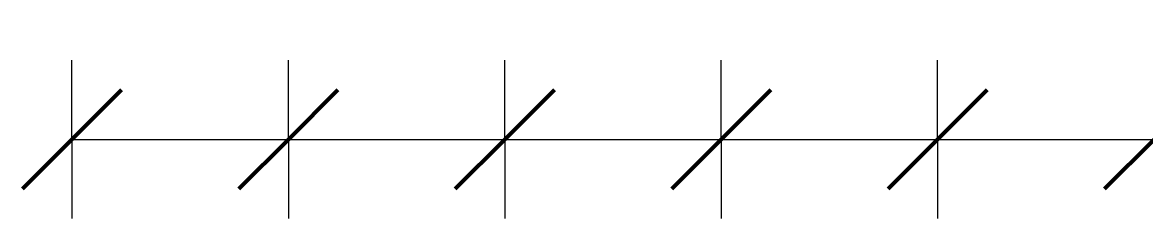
# Model space of a CAD drawing. Header units: millimetres. Extents: x 5559 to 16882, y -798 to 6095.
# Drawn here: x 6574 to 7594, y 3630 to 3808 of the extents above; entities that cross this region are included whole.
import ezdxf

# ---------------------------------------------------------------- set-up
doc = ezdxf.new("R2010")
doc.units = ezdxf.units.MM
doc.layers.add('A-ANNO-DIMS', color=211, linetype='Continuous', lineweight=9)
doc.layers.add('A-ANNO-DIMS-30', color=211, linetype='Continuous', lineweight=9)
doc.styles.add('Arial', font='arial.ttf', dxfattribs={"height": 120})
doc.dimstyles.new('Arc_Length_-_2_5mm_Arial', dxfattribs={"dimscale": 304.8, "dimtxt": 73.458677, "dimasz": 0.295276, "dimexe": 0.23622, "dimexo": 0.0625, "dimgap": 0.147638, "dimtad": 1, "dimdec": 4, "dimzin": 0, "dimdsep": 46, "dimtxsty": 'Arial', "dimblk1": 'OBLIQUE', "dimblk2": 'OBLIQUE', "dimsah": 1, "dimcen": 0.09, "dimazin": 0, "dimtfac": 1, "dimtdec": 4, "dimtix": 1, "dimtmove": 0, "dimatfit": 3, "dimfxl": 0.23622, "dimfxlon": 1, "dimtvp": 1, "dimtfill": 1, "dimtolj": 1, "dimtzin": 0, "dimarcsym": 2})

# ---------------------------------------------------------------- blocks, each defined once
blk = doc.blocks.new('DIMBLOCK1-Elevation Front Copy 1')
at = {"layer": 'A-ANNO-DIMS-30'}
for p, q in [((6618.9, 3701.9), (6618.9, 3773.9)), ((6815.6, 3701.9), (6815.6, 3773.9)), ((6618.9, 3701.9), (6815.6, 3701.9)), ((6618.9, 3701.9), (6618.9, 3629.9)), ((6815.6, 3701.9), (6815.6, 3629.9))]:
    blk.add_line(p, q, dxfattribs=at)
at = {"layer": 'A-ANNO-DIMS-30', "lineweight": 50}
for p, q in [((6618.9, 3701.9), (6663.9, 3746.9)), ((6815.6, 3701.9), (6860.6, 3746.9)), ((6618.9, 3701.9), (6573.9, 3656.9)), ((6815.6, 3701.9), (6770.6, 3656.9))]:
    blk.add_line(p, q, dxfattribs=at)
blk = doc.blocks.new('_Oblique')
at = {"color": 0, "linetype": 'ByBlock', "lineweight": -2}
blk.add_line((-0.5, -0.5), (0.5, 0.5), dxfattribs=at)
blk = doc.blocks.new('DIMBLOCK2-Elevation Front Copy 1')
at = {"layer": 'A-ANNO-DIMS-30'}
for p, q in [((6815.6, 3701.9), (6815.6, 3773.9)), ((7012.3, 3701.9), (7012.3, 3773.9)), ((6815.6, 3701.9), (7012.3, 3701.9)), ((6815.6, 3701.9), (6815.6, 3629.9)), ((7012.3, 3701.9), (7012.3, 3629.9))]:
    blk.add_line(p, q, dxfattribs=at)
at = {"layer": 'A-ANNO-DIMS-30', "lineweight": 50}
for p, q in [((6815.6, 3701.9), (6860.6, 3746.9)), ((7012.3, 3701.9), (7057.3, 3746.9)), ((6815.6, 3701.9), (6770.6, 3656.9)), ((7012.3, 3701.9), (6967.3, 3656.9))]:
    blk.add_line(p, q, dxfattribs=at)
blk = doc.blocks.new('DIMBLOCK3-Elevation Front Copy 1')
at = {"layer": 'A-ANNO-DIMS-30'}
for p, q in [((7012.3, 3701.9), (7012.3, 3773.9)), ((7209, 3701.9), (7209, 3773.9)), ((7012.3, 3701.9), (7209, 3701.9)), ((7012.3, 3701.9), (7012.3, 3629.9)), ((7209, 3701.9), (7209, 3629.9))]:
    blk.add_line(p, q, dxfattribs=at)
at = {"layer": 'A-ANNO-DIMS-30', "lineweight": 50}
for p, q in [((7012.3, 3701.9), (7057.3, 3746.9)), ((7209, 3701.9), (7254, 3746.9)), ((7012.3, 3701.9), (6967.3, 3656.9)), ((7209, 3701.9), (7164, 3656.9))]:
    blk.add_line(p, q, dxfattribs=at)
blk = doc.blocks.new('DIMBLOCK4-Elevation Front Copy 1')
at = {"layer": 'A-ANNO-DIMS-30'}
for p, q in [((7209, 3701.9), (7209, 3773.9)), ((7405.6, 3701.9), (7405.6, 3773.9)), ((7209, 3701.9), (7405.6, 3701.9)), ((7209, 3701.9), (7209, 3629.9)), ((7405.6, 3701.9), (7405.6, 3629.9))]:
    blk.add_line(p, q, dxfattribs=at)
at = {"layer": 'A-ANNO-DIMS-30', "lineweight": 50}
for p, q in [((7209, 3701.9), (7254, 3746.9)), ((7405.6, 3701.9), (7450.6, 3746.9)), ((7209, 3701.9), (7164, 3656.9)), ((7405.6, 3701.9), (7360.6, 3656.9))]:
    blk.add_line(p, q, dxfattribs=at)
blk = doc.blocks.new('DIMBLOCK5-Elevation Front Copy 1')
at = {"layer": 'A-ANNO-DIMS-30'}
for p, q in [((7405.6, 3701.9), (7405.6, 3773.9)), ((7602.3, 3701.9), (7602.3, 3773.9)), ((7405.6, 3701.9), (7602.3, 3701.9)), ((7405.6, 3701.9), (7405.6, 3629.9)), ((7602.3, 3701.9), (7602.3, 3629.9))]:
    blk.add_line(p, q, dxfattribs=at)
at = {"layer": 'A-ANNO-DIMS-30', "lineweight": 50}
for p, q in [((7405.6, 3701.9), (7450.6, 3746.9)), ((7602.3, 3701.9), (7647.3, 3746.9)), ((7405.6, 3701.9), (7360.6, 3656.9)), ((7602.3, 3701.9), (7557.3, 3656.9))]:
    blk.add_line(p, q, dxfattribs=at)
blk = doc.blocks.new('DIMBLOCK6-Elevation Front Copy 1')
at = {"layer": 'A-ANNO-DIMS-30'}
for p, q in [((7602.3, 3701.9), (7602.3, 3773.9)), ((7799, 3701.9), (7799, 3773.9)), ((7602.3, 3701.9), (7799, 3701.9)), ((7602.3, 3701.9), (7602.3, 3629.9)), ((7799, 3701.9), (7799, 3629.9))]:
    blk.add_line(p, q, dxfattribs=at)
at = {"layer": 'A-ANNO-DIMS-30', "lineweight": 50}
for p, q in [((7602.3, 3701.9), (7647.3, 3746.9)), ((7799, 3701.9), (7844, 3746.9)), ((7602.3, 3701.9), (7557.3, 3656.9)), ((7799, 3701.9), (7754, 3656.9))]:
    blk.add_line(p, q, dxfattribs=at)
blk = doc.blocks.new('DIMBLOCK14-Elevation Front Copy 1')
at = {"layer": 'A-ANNO-DIMS-30'}
for p, q in [((6618.9, 3701.9), (6618.9, 3773.9)), ((6815.6, 3701.9), (6815.6, 3773.9)), ((7012.3, 3701.9), (7012.3, 3773.9)), ((7209, 3701.9), (7209, 3773.9)), ((7405.6, 3701.9), (7405.6, 3773.9)), ((7602.3, 3701.9), (7602.3, 3773.9)), ((7799, 3701.9), (7799, 3773.9)), ((7995.7, 3701.9), (7995.7, 3773.9)), ((8192.4, 3701.9), (8192.4, 3773.9)), ((8389.1, 3701.9), (8389.1, 3773.9)), ((8585.8, 3701.9), (8585.8, 3773.9)), ((8782.5, 3701.9), (8782.5, 3773.9)), ((8979.2, 3701.9), (8979.2, 3773.9)), ((9175.9, 3701.9), (9175.9, 3773.9)), ((6618.9, 3701.9), (9175.9, 3701.9)), ((6618.9, 3701.9), (6815.6, 3701.9)), ((6618.9, 3701.9), (6618.9, 3629.9)), ((6815.6, 3701.9), (7012.3, 3701.9)), ((6815.6, 3701.9), (6815.6, 3629.9)), ((7012.3, 3701.9), (7209, 3701.9)), ((7012.3, 3701.9), (7012.3, 3629.9)), ((7209, 3701.9), (7405.6, 3701.9)), ((7209, 3701.9), (7209, 3629.9)), ((7405.6, 3701.9), (7602.3, 3701.9)), ((7405.6, 3701.9), (7405.6, 3629.9)), ((7602.3, 3701.9), (7799, 3701.9)), ((7602.3, 3701.9), (7602.3, 3629.9)), ((7799, 3701.9), (7995.7, 3701.9)), ((7799, 3701.9), (7799, 3629.9)), ((7995.7, 3701.9), (8192.4, 3701.9)), ((7995.7, 3701.9), (7995.7, 3629.9)), ((8192.4, 3701.9), (8389.1, 3701.9)), ((8192.4, 3701.9), (8192.4, 3629.9)), ((8389.1, 3701.9), (8585.8, 3701.9)), ((8389.1, 3701.9), (8389.1, 3629.9)), ((8585.8, 3701.9), (8782.5, 3701.9)), ((8585.8, 3701.9), (8585.8, 3629.9)), ((8782.5, 3701.9), (8979.2, 3701.9)), ((8782.5, 3701.9), (8782.5, 3629.9)), ((8979.2, 3701.9), (9175.9, 3701.9)), ((8979.2, 3701.9), (8979.2, 3629.9)), ((9175.9, 3701.9), (9175.9, 3629.9))]:
    blk.add_line(p, q, dxfattribs=at)
at = {"layer": 'A-ANNO-DIMS-30', "lineweight": 50}
for p, q in [((6618.9, 3701.9), (6663.9, 3746.9)), ((6815.6, 3701.9), (6860.6, 3746.9)), ((7012.3, 3701.9), (7057.3, 3746.9)), ((7209, 3701.9), (7254, 3746.9)), ((7405.6, 3701.9), (7450.6, 3746.9)), ((7602.3, 3701.9), (7647.3, 3746.9)), ((7799, 3701.9), (7844, 3746.9)), ((7995.7, 3701.9), (8040.7, 3746.9)), ((8192.4, 3701.9), (8237.4, 3746.9)), ((8389.1, 3701.9), (8434.1, 3746.9)), ((8585.8, 3701.9), (8630.8, 3746.9)), ((8782.5, 3701.9), (8827.5, 3746.9)), ((8979.2, 3701.9), (9024.2, 3746.9)), ((9175.9, 3701.9), (9220.9, 3746.9)), ((6618.9, 3701.9), (6573.9, 3656.9)), ((6815.6, 3701.9), (6770.6, 3656.9)), ((7012.3, 3701.9), (6967.3, 3656.9)), ((7209, 3701.9), (7164, 3656.9)), ((7405.6, 3701.9), (7360.6, 3656.9)), ((7602.3, 3701.9), (7557.3, 3656.9)), ((7799, 3701.9), (7754, 3656.9)), ((7995.7, 3701.9), (7950.7, 3656.9)), ((8192.4, 3701.9), (8147.4, 3656.9)), ((8389.1, 3701.9), (8344.1, 3656.9)), ((8585.8, 3701.9), (8540.8, 3656.9)), ((8782.5, 3701.9), (8737.5, 3656.9)), ((8979.2, 3701.9), (8934.2, 3656.9)), ((9175.9, 3701.9), (9130.9, 3656.9))]:
    blk.add_line(p, q, dxfattribs=at)
blk = doc.blocks.new('_None')

msp = doc.modelspace()

# ---------------------------------------------------------------- dimensions: what is measured, and where the dimension line sits
at = {"layer": 'A-ANNO-DIMS'}
for base, p1, p2, text, override, picture, middle in [((9175.87444, 3701.90666), (6618.87443, 3629.90666), (9175.87444, 3629.90666), '2557', {"dimpost": '<>', "dimblk1": 'None', "dimblk2": 'None', "dimsah": 1, "dimfxl": 2557.000002}, 'DIMBLOCK14-Elevation Front Copy 1', (7897.37444, 3808.17542)), ((6815.56674, 3701.90666), (6618.87443, 3629.90666), (6815.56674, 3629.90666), ' ', {"dimpost": '<>', "dimfxl": 196.692308}, 'DIMBLOCK1-Elevation Front Copy 1', (6717.22059, 3701.90666)), ((7012.25905, 3701.90666), (6815.56674, 3629.90666), (7012.25905, 3629.90666), ' ', {"dimpost": '<>', "dimfxl": 196.692308}, 'DIMBLOCK2-Elevation Front Copy 1', (6913.9129, 3701.90666)), ((7208.95136, 3701.90666), (7012.25905, 3629.90666), (7208.95136, 3629.90666), ' ', {"dimpost": '<>', "dimfxl": 196.692308}, 'DIMBLOCK3-Elevation Front Copy 1', (7110.6052, 3701.90666)), ((7405.64367, 3701.90666), (7208.95136, 3629.90666), (7405.64367, 3629.90666), ' ', {"dimpost": '<>', "dimfxl": 196.692308}, 'DIMBLOCK4-Elevation Front Copy 1', (7307.29751, 3701.90666)), ((7602.33597, 3701.90666), (7405.64367, 3629.90666), (7602.33597, 3629.90666), ' ', {"dimpost": '<>', "dimfxl": 196.692308}, 'DIMBLOCK5-Elevation Front Copy 1', (7503.98982, 3701.90666)), ((7799.02828, 3701.90666), (7602.33597, 3629.90666), (7799.02828, 3629.90666), ' ', {"dimpost": '<>', "dimfxl": 196.692308}, 'DIMBLOCK6-Elevation Front Copy 1', (7700.68213, 3701.90666))]:
    dim = msp.add_linear_dim(base=base, p1=p1, p2=p2, text=text, dimstyle='Arc_Length_-_2_5mm_Arial', override=override, dxfattribs=at)
    dim.commit()
    dim.dimension.update_dxf_attribs({"geometry": picture, "text_midpoint": middle})

doc.saveas('drawing.dxf')
